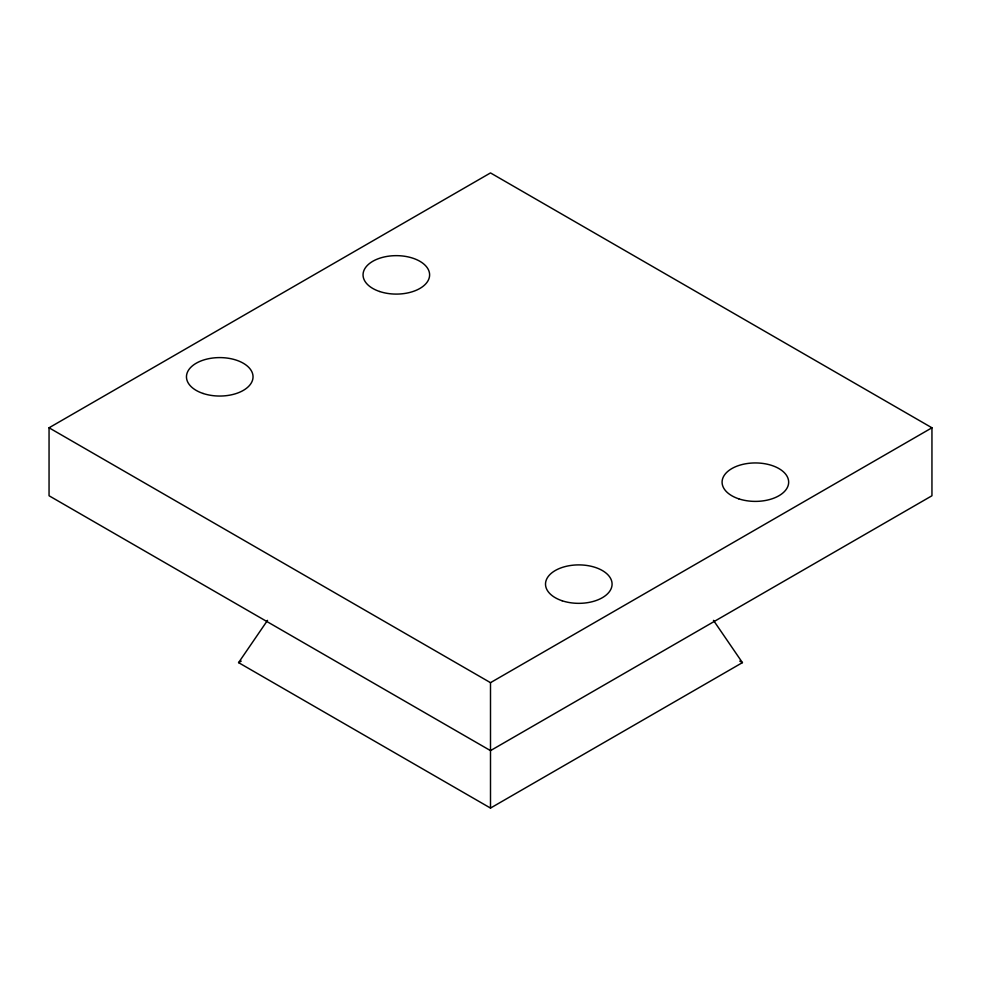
<?xml version="1.0" encoding="UTF-8"?>
<svg xmlns="http://www.w3.org/2000/svg" width="981" height="981" viewBox="0 0 981 981"><rect width="100%" height="100%" fill="white"/><g stroke="black" fill="none" stroke-linecap="round" stroke-linejoin="round"><path stroke-width="1.47" d="M713.469 620.348L742.421 662.629L490.5 808.074L238.579 662.629L267.531 620.348M49.05 427.79L490.5 172.926L931.95 427.79L931.95 495.761L490.5 750.624L49.05 495.761L49.05 427.79L490.5 682.666L931.95 427.79M238.579 662.629L241.228 661.096M739.772 661.096L742.421 662.629M490.5 682.666L490.5 808.074M562.138 600.764A33.293 19.228 0 0 0 612.083 584.112A33.293 19.228 0 0 0 562.138 567.472A33.293 19.228 0 0 0 562.138 600.764M738.718 498.814A33.293 19.228 0 0 0 788.663 482.161A33.293 19.228 0 0 0 738.718 465.521A33.293 19.228 0 0 0 738.718 498.814M203.092 393.467A33.293 19.228 0 0 0 253.037 376.827A33.293 19.228 0 0 0 203.092 360.174A33.293 19.228 0 0 0 203.092 393.467M379.635 291.504A33.293 19.228 0 0 0 429.617 274.901A33.293 19.228 0 0 0 379.721 258.211A33.293 19.228 0 0 0 379.635 291.504"/></g></svg>
